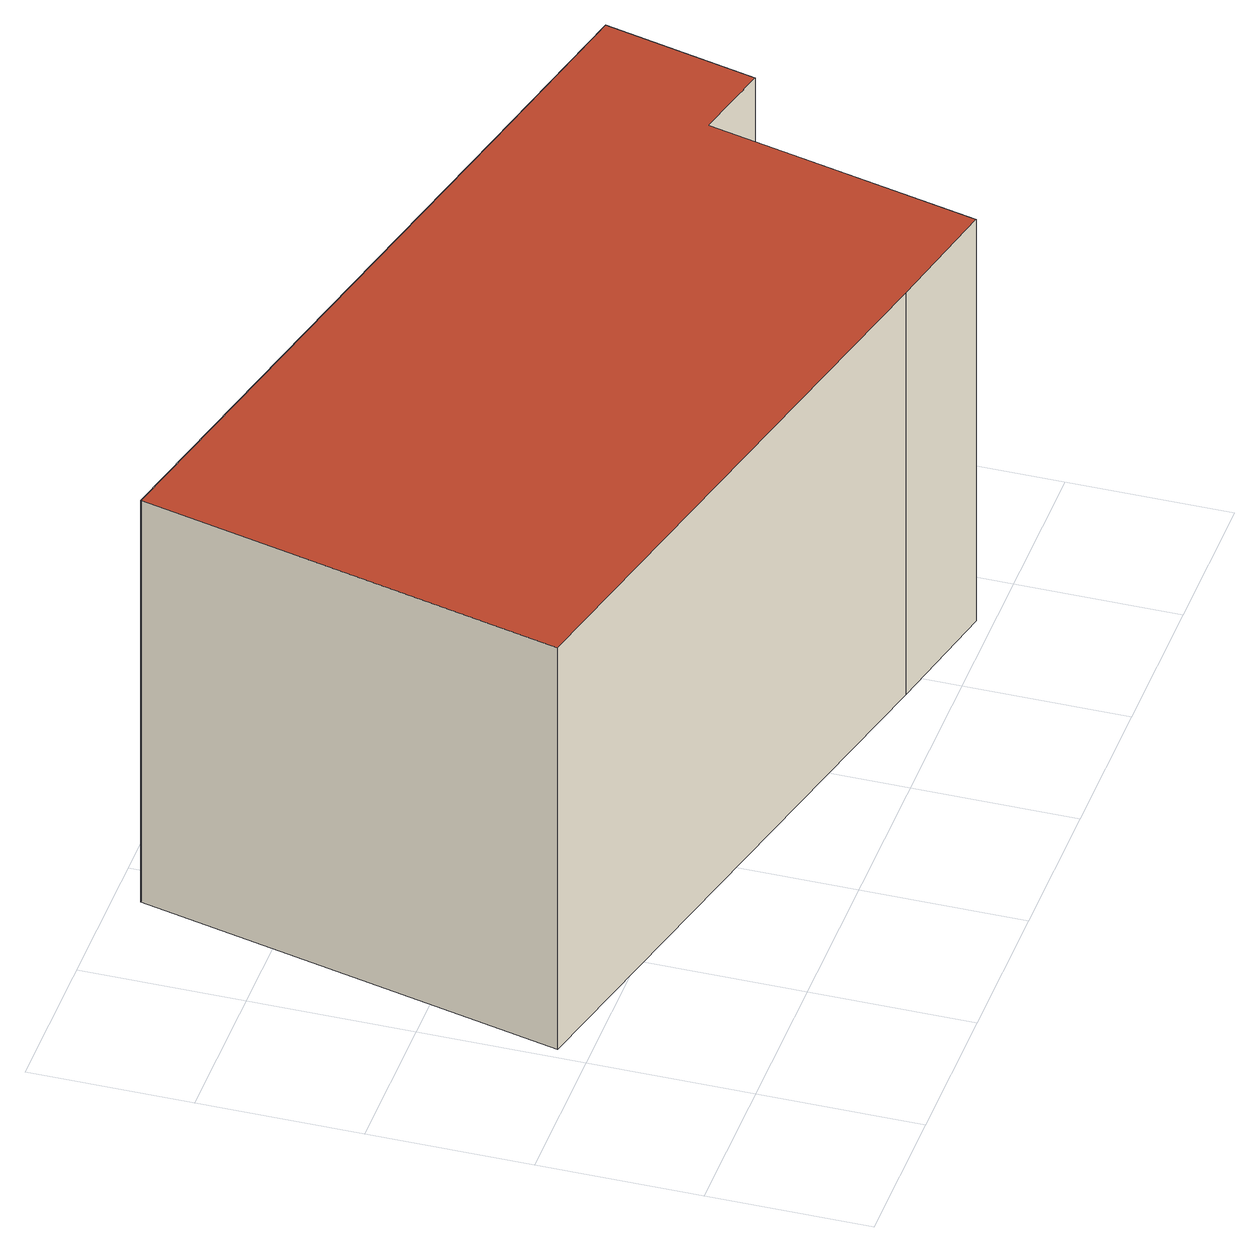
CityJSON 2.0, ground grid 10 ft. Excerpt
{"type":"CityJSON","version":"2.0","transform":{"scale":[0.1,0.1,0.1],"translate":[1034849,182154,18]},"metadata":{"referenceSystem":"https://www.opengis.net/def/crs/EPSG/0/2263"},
"CityObjects":{
"building1":{"type":"Building","attributes":{"name":"Bldg_4210004445","BIN":"4257064"},"geometry":[{"type":"MultiSurface","lod":"2","boundaries":[[[0,1,2,3,4,5,6,7]],[[8,9,10,11,12,13,14,15]],[[8,15,7,6]],[[9,8,6,5]],[[10,9,5,4]],[[11,10,4,3]],[[12,11,3,2]],[[13,12,2,1]],[[14,13,1,0]],[[15,14,0,7]]],"semantics":{"surfaces":[{"type":"GroundSurface"},{"type":"RoofSurface","BIN":"4257064"},{"type":"WallSurface"}],"values":[0,1,2,2,2,2,2,2,2,2]}}]}
},
"vertices":[
[552,168,2],[502,180,2],[461,10,2],[383,28,2],[8,119,2],[72,384,2],[453,292,2],[575,263,2],[453,292,285],[72,384,285],[8,119,285],[383,28,285],[461,10,285],[502,180,285],[552,168,285],[575,263,285]
]}
